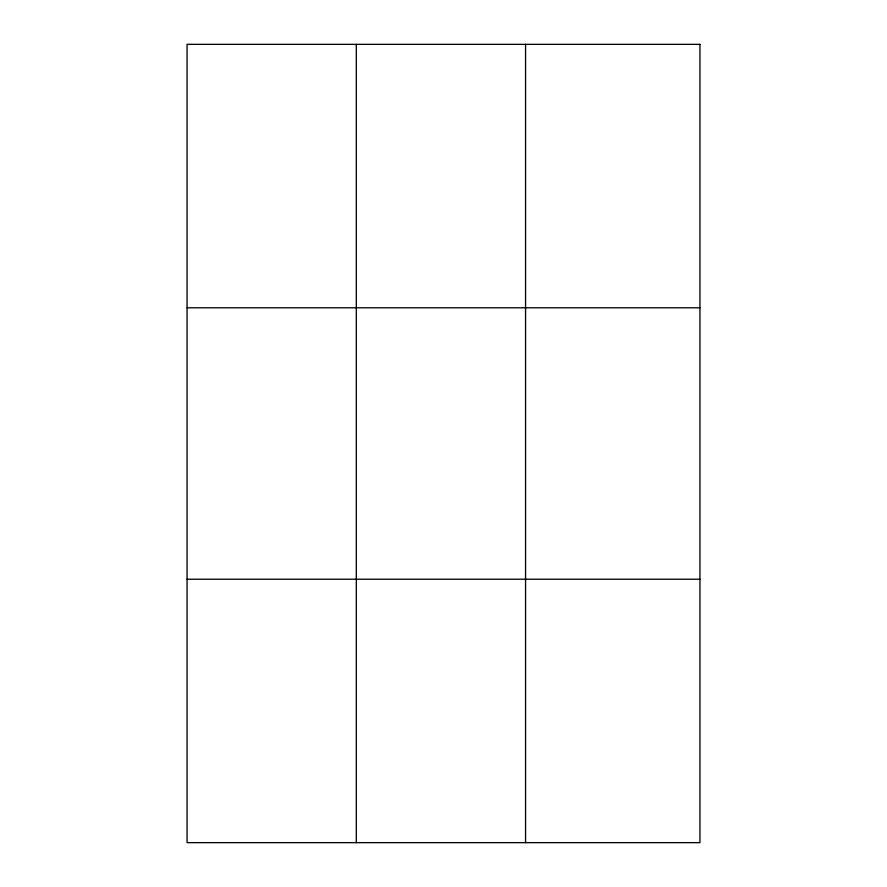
<?xml version="1.0" encoding="UTF-8"?>
<svg xmlns="http://www.w3.org/2000/svg" width="887" height="887" viewBox="0 0 887 887"><rect width="100%" height="100%" fill="white"/><g stroke="black" fill="none" stroke-linecap="round" stroke-linejoin="round"><path stroke-width="1.33" d="M356.308 44.35L356.308 842.65M525.559 44.35L525.559 842.65M187.068 307.789L699.932 307.789M187.068 579.211L699.932 579.211M699.932 44.35L699.932 842.65L187.068 842.65L187.068 44.35L699.932 44.35"/></g></svg>
